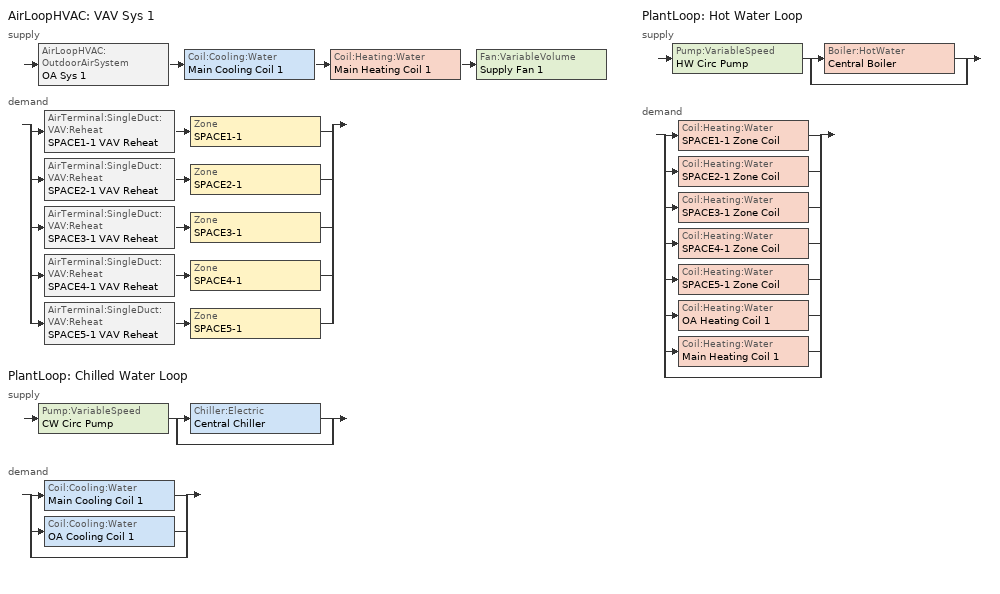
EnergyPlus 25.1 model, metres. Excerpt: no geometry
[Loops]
AirLoopHVAC 'VAV Sys 1'
 supply: AirLoopHVAC:OutdoorAirSystem 'OA Sys 1' > Coil:Cooling:Water 'Main Cooling Coil 1' > Coil:Heating:Water 'Main Heating Coil 1' > Fan:VariableVolume 'Supply Fan 1'
 demand: split
  | AirTerminal:SingleDuct:VAV:Reheat 'SPACE1-1 VAV Reheat' > Zone 'SPACE1-1'
  | AirTerminal:SingleDuct:VAV:Reheat 'SPACE2-1 VAV Reheat' > Zone 'SPACE2-1'
  | AirTerminal:SingleDuct:VAV:Reheat 'SPACE3-1 VAV Reheat' > Zone 'SPACE3-1'
  | AirTerminal:SingleDuct:VAV:Reheat 'SPACE4-1 VAV Reheat' > Zone 'SPACE4-1'
  | AirTerminal:SingleDuct:VAV:Reheat 'SPACE5-1 VAV Reheat' > Zone 'SPACE5-1'
PlantLoop 'Chilled Water Loop'
 supply: Pump:VariableSpeed 'CW Circ Pump' > split
  | Chiller:Electric 'Central Chiller'
  | bypass
 demand: split
  | Coil:Cooling:Water 'Main Cooling Coil 1'
  | Coil:Cooling:Water 'OA Cooling Coil 1'
  | bypass
PlantLoop 'Hot Water Loop'
 supply: Pump:VariableSpeed 'HW Circ Pump' > split
  | Boiler:HotWater 'Central Boiler'
  | bypass
 demand: split
  | Coil:Heating:Water 'SPACE1-1 Zone Coil'
  | Coil:Heating:Water 'SPACE2-1 Zone Coil'
  | Coil:Heating:Water 'SPACE3-1 Zone Coil'
  | Coil:Heating:Water 'SPACE4-1 Zone Coil'
  | Coil:Heating:Water 'SPACE5-1 Zone Coil'
  | Coil:Heating:Water 'OA Heating Coil 1'
  | Coil:Heating:Water 'Main Heating Coil 1'
  | bypass
[AirLoopHVAC]
VAV Sys 1: Design supply air flow rate=Autosize
[AirLoopHVAC:ReturnPlenum]
Return-Plenum-1: Zone=PLENUM-1
[AirTerminal:SingleDuct:VAV:Reheat] Availability schedule=ReheatCoilAvailSched; Constant minimum air flow fraction=0.3; Convergence tolerance=0.001; Damper heating action=Normal; Maximum air flow rate=Autosize; Maximum flow fraction during reheat=Autosize; Maximum flow per zone floor area during reheat=Autosize; Maximum hot water or steam flow rate=Autosize; Minimum hot water or steam flow rate=0; Zone minimum air flow input method=Constant
Name | Reheat coil
SPACE1-1 VAV Reheat | SPACE1-1 Zone Coil
SPACE2-1 VAV Reheat | SPACE2-1 Zone Coil
SPACE3-1 VAV Reheat | SPACE3-1 Zone Coil
SPACE4-1 VAV Reheat | SPACE4-1 Zone Coil
SPACE5-1 VAV Reheat | SPACE5-1 Zone Coil
[AvailabilityManager:LowTemperatureTurnOff]
CW Low Temp Limit: Applicability schedule=CoolingPumpAvailSched; Temperature=2
[Boiler:HotWater]
Central Boiler: Boiler flow mode=LeavingSetpointModulated; Design water flow rate=Autosize; Efficiency curve temperature evaluation variable=LeavingBoiler; Fuel type=NaturalGas; Maximum part load ratio=1.2; Minimum part load ratio=0; Nominal capacity=Autosize; Nominal thermal efficiency=0.8; Normalized boiler efficiency curve=BoilerEfficiency; Optimum part load ratio=1; Water outlet upper temperature limit=100
[Chiller:Electric]
Central Chiller: Chilled water outlet temperature lower limit=5; Chiller flow mode=LeavingSetpointModulated; Condenser type=AirCooled; Design chilled water flow rate=Autosize; Design chilled water outlet temperature=6.67; Design condenser fluid flow rate=Autosize; Design condenser inlet temperature=35; Maximum part load ratio=1; Minimum part load ratio=0; Nominal capacity=Autosize; Nominal cop=3.2; Optimum part load ratio=0.65; Temperature rise coefficient=2.778; Coefficient 1 of capacity ratio curve=0.9949; Coefficient 1 of full load ratio curve=0.03303; Coefficient 1 of power ratio curve=2.333; Coefficient 2 of capacity ratio curve=-0.045954; Coefficient 2 of full load ratio curve=0.6852; Coefficient 2 of power ratio curve=-1.975; Coefficient 3 of capacity ratio curve=-0.0013543; Coefficient 3 of full load ratio curve=0.2818; Coefficient 3 of power ratio curve=0.6121
[Coil:Cooling:Water] Availability schedule=CoolingCoilAvailSched; Design air flow rate=Autosize; Design inlet air humidity ratio=Autosize; Design inlet air temperature=Autosize; Design inlet water temperature=Autosize; Design outlet air humidity ratio=Autosize; Design outlet air temperature=Autosize; Design water flow rate=Autosize; Design water temperature difference=4; Heat exchanger configuration=CrossFlow; Type of analysis=SimpleAnalysis
Main Cooling Coil 1; OA Cooling Coil 1
[Coil:Heating:Water] Design water temperature difference=11; Maximum water flow rate=Autosize; Performance input method=UFactorTimesAreaAndDesignWaterFlowRate; Rated capacity=Autosize; Rated inlet air temperature=16.6; Rated inlet water temperature=82.2; Rated outlet air temperature=32.2; Rated outlet water temperature=71.1; U factor times area value=Autosize
Name | Availability schedule
Main Heating Coil 1; SPACE1-1 Zone Coil; SPACE2-1 Zone Coil; SPACE3-1 Zone Coil; SPACE4-1 Zone Coil; SPACE5-1 Zone Coil | ReheatCoilAvailSched
OA Heating Coil 1 | CoolingCoilAvailSched
[Controller:OutdoorAir]
OA Controller 1: Economizer control action type=ModulateFlow; Economizer control type=NoEconomizer; Economizer maximum limit dry bulb temperature=19; Economizer minimum limit dry bulb temperature=4.6; Lockout type=NoLockout; Maximum outdoor air flow rate=Autosize; Minimum limit type=FixedMinimum; Minimum outdoor air flow rate=Autosize; Minimum outdoor air schedule=Min OA Sched
[Controller:WaterCoil] Actuator variable=Flow; Control variable=Temperature; Controller convergence tolerance=0.002; Maximum actuated flow=Autosize; Minimum actuated flow=0
Name | Action
Central Cooling Coil Controller 1; OA CC Controller 1 | Reverse
Central Heating Coil Controller 1; OA HC Controller 1 | Normal
[DesignSpecification:OutdoorAir] Outdoor air flow per person=0.00236; Outdoor air flow per zone=0; Outdoor air flow per zone floor area=0.000305; Outdoor air method=Sum
SZ DSOA SPACE1-1; SZ DSOA SPACE2-1; SZ DSOA SPACE3-1; SZ DSOA SPACE4-1; SZ DSOA SPACE5-1
[Fan:VariableVolume]
Supply Fan 1: Availability schedule=FanAvailSched; Fan power coefficient 1=0.350712; Fan power coefficient 2=0.308505; Fan power coefficient 3=-0.541374; Fan power coefficient 4=0.871988; Fan power coefficient 5=0; Fan power minimum flow fraction=0.25; Fan power minimum flow rate input method=Fraction; Fan total efficiency=0.7; Maximum flow rate=Autosize; Motor efficiency=0.9; Motor in airstream fraction=1; Pressure rise=600
[PlantEquipmentList]
Cooling Plant: Central Chiller, Chiller:Electric
heating plant: Central Boiler, Boiler:HotWater
[PlantEquipmentOperation:CoolingLoad]
Central Chiller Only: Load range 1 lower limit=0; Load range 1 upper limit=900000; Range 1 equipment list=Cooling Plant
[PlantEquipmentOperation:HeatingLoad]
Central Boiler Only: Load range 1 lower limit=0; Load range 1 upper limit=1000000; Range 1 equipment list=heating plant
[PlantEquipmentOperationSchemes] Control scheme 1 schedule=PlantOnSched
Name | Control scheme 1
CW Loop Operation | Central Chiller Only
Hot Loop Operation | Central Boiler Only
[PlantLoop] Fluid type=Water; Load distribution scheme=SequentialLoad; Maximum loop flow rate=Autosize; Minimum loop flow rate=0
Name | Maximum loop temperature | Minimum loop temperature | Plant equipment operation scheme
Chilled Water Loop | 98 | 1 | CW Loop Operation
Hot Water Loop | 100 | 10 | Hot Loop Operation
[Pump:VariableSpeed] Design maximum flow rate=Autosize; Design minimum flow rate=0; Design power consumption=Autosize; Design pump head=179352; Fraction of motor inefficiencies to fluid stream=0; Motor efficiency=0.9; Pump control type=Intermittent; Coefficient 1 of the part load performance curve=0; Coefficient 2 of the part load performance curve=1; Coefficient 3 of the part load performance curve=0; Coefficient 4 of the part load performance curve=0
Name | Pump flow rate schedule
CW Circ Pump | CoolingPumpAvailSched
HW Circ Pump
[SetpointManager:MixedAir]
Mixed Air Temp Manager 1: Control variable=Temperature; Setpoint node or nodelist=Main Branch SetPoint Node List
[SetpointManager:Scheduled] Control variable=Temperature
Name | Schedule | Setpoint node or nodelist
Central Boiler Setpoint Manager | HW Loop Temp Schedule | Central Boiler Outlet Node
Central Chiller Setpoint Manager | CW Loop Temp Schedule | Central Chiller Outlet Node
Chilled Water Loop Setpoint Manager | CW Loop Temp Schedule | CW Supply Outlet Node
Hot Water Loop Setpoint Manager | HW Loop Temp Schedule | HW Supply Outlet Node
OA Air Temp Manager 1 | OA Cooling Supply Air Temp Sch | OA Mixing Box 1 Inlet Node
OA Air Temp Manager 2 | OA Heating Supply Air Temp Sch | OA Heating Coil 1 Air Outlet Node
Supply Air Temp Manager 1 | Seasonal Reset Supply Air Temp Sch | VAV Sys 1 Outlet Node
[Sizing:Plant]
Name | Design loop exit temperature | Loop design temperature difference | Loop type
Hot Water Loop | 82 | 11 | Heating
Chilled Water Loop | 7 | 4 | Cooling
[Sizing:System]
VAV Sys 1: 100 outdoor air in cooling=No; 100 outdoor air in heating=No; Central cooling capacity control method=VAV; Central cooling design supply air humidity ratio=0.008; Central cooling design supply air temperature=12.8; Central heating design supply air humidity ratio=0.008; Central heating design supply air temperature=16.7; Central heating maximum system air flow ratio=0.3; Cooling design capacity=Autosize; Cooling design capacity method=CoolingDesignCapacity; Cooling supply air flow rate=0; Cooling supply air flow rate method=DesignDay; Design outdoor air flow rate=Autosize; Heating design capacity=Autosize; Heating design capacity method=HeatingDesignCapacity; Heating supply air flow rate=0; Heating supply air flow rate method=DesignDay; Precool design humidity ratio=0.008; Precool design temperature=11; Preheat design humidity ratio=0.008; Preheat design temperature=4.5; Type of load to size on=Sensible; Type of zone sum to use=NonCoincident; Zone maximum outdoor air fraction=1
[Sizing:Zone] Account for dedicated outdoor air system=No; Cooling design air flow method=DesignDayWithLimit; Dedicated outdoor air high setpoint temperature for design=Autosize; Dedicated outdoor air low setpoint temperature for design=Autosize; Dedicated outdoor air system control strategy=NeutralSupplyAir; Heating design air flow method=DesignDay; Zone cooling design supply air humidity ratio=0.009; Zone cooling design supply air temperature=14; Zone cooling design supply air temperature input method=SupplyAirTemperature; Zone cooling sizing factor=0; Zone heating design supply air humidity ratio=0.004; Zone heating design supply air temperature=50; Zone heating design supply air temperature input method=SupplyAirTemperature; Zone heating sizing factor=0
Name | Design specification outdoor air object
SPACE1-1 | SZ DSOA SPACE1-1
SPACE2-1 | SZ DSOA SPACE2-1
SPACE3-1 | SZ DSOA SPACE3-1
SPACE4-1 | SZ DSOA SPACE4-1
SPACE5-1 | SZ DSOA SPACE5-1
[ThermostatSetpoint:DualSetpoint]
DualSetPoint: Cooling setpoint temperature schedule=Clg-SetP-Sch; Heating setpoint temperature schedule=Htg-SetP-Sch
[ThermostatSetpoint:SingleCooling]
CoolingSetpoint: Setpoint temperature schedule=Clg-SetP-Sch
[ThermostatSetpoint:SingleHeating]
HeatingSetpoint: Setpoint temperature schedule=Htg-SetP-Sch
[ZoneControl:Thermostat] Control 1=CoolingSetPoint; Control 2=HeatingSetpoint; Control 3=DualSetPoint; Control type schedule=Zone Control Type Sched
Name | Zone or zonelist
SPACE1-1 Control | SPACE1-1
SPACE2-1 Control | SPACE2-1
SPACE3-1 Control | SPACE3-1
SPACE4-1 Control | SPACE4-1
SPACE5-1 Control | SPACE5-1
[Zone equipment]
SPACE1-1: SPACE1-1 VAV Reheat
SPACE2-1: SPACE2-1 VAV Reheat
SPACE3-1: SPACE3-1 VAV Reheat
SPACE4-1: SPACE4-1 VAV Reheat
SPACE5-1: SPACE5-1 VAV Reheat
[Curve:Quadratic]
BoilerEfficiency: Maximum value of x=1; Minimum value of x=0; Coefficient1 constant=1; Coefficient2 x=0; Coefficient3 x 2=0
[Schedule:Compact]
CW Loop Temp Schedule: Through: 12/31, For: AllDays, Until: 24:00, 7.22
Clg-SetP-Sch: Through: 12/31, For: SummerDesignDay, Until: 24:00, 23.9, For: WinterDesignDay, Until: 24:00, 29.4, For: WeekDays, Until: 6:00, 29.4, Until: 20:00, 23.9, Until: 24:00, 29.4, For: WeekEnds Holiday, Until: 24:00, 29.4, For: AllOtherDays, Until: 24:00, 29.4
CoolingCoilAvailSched: Through: 12/31, For: WeekDays, Until: 6:00, 0, Until: 20:00, 1, Until: 24:00, 0, For: SummerDesignDay WinterDesignDay, Until: 24:00, 1, For: AllOtherDays, Until: 24:00, 0
CoolingPumpAvailSched; PlantOnSched: Through: 12/31, For: AllDays, Until: 24:00, 1
FanAvailSched; ReheatCoilAvailSched: Through: 3/31, For: AllDays, Until: 24:00, 1, Through: 9/30, For: WeekDays, Until: 6:00, 0, Until: 20:00, 1, Until: 24:00, 0, For: SummerDesignDay WinterDesignDay, Until: 24:00, 1, For: AllOtherDays, Until: 24:00, 0, Through: 12/31, For: AllDays, Until: 24:00, 1
HW Loop Temp Schedule: Through: 12/31, For: AllDays, Until: 24:00, 82
Htg-SetP-Sch: Through: 12/31, For: SummerDesignDay, Until: 24:00, 16.7, For: WinterDesignDay, Until: 24:00, 22.2, For: WeekDays, Until: 6:00, 16.7, Until: 20:00, 22.2, Until: 24:00, 16.7, For: WeekEnds Holiday, Until: 24:00, 16.7, For: AllOtherDays, Until: 24:00, 16.7
Min OA Sched: Through: 12/31, For: Weekdays, Until: 6:00, 0.02, Until: 20:00, 1, Until: 24:00, 0.02, For: AllOtherDays, Until: 24:00, 0.02
OA Cooling Supply Air Temp Sch: Through: 12/31, For: AllDays, Until: 24:00, 11.5
OA Heating Supply Air Temp Sch: Through: 12/31, For: AllDays, Until: 24:00, 4.5
Seasonal Reset Supply Air Temp Sch: Through: 3/31, For: AllDays, Until: 24:00, 16, Through: 9/30, For: AllDays, Until: 24:00, 13, Through: 12/31, For: AllDays, Until: 24:00, 16
Zone Control Type Sched: Through: 12/31, For: SummerDesignDay, Until: 24:00, 2, For: WinterDesignDay, Until: 24:00, 1, For: AllOtherDays, Until: 24:00, 4
